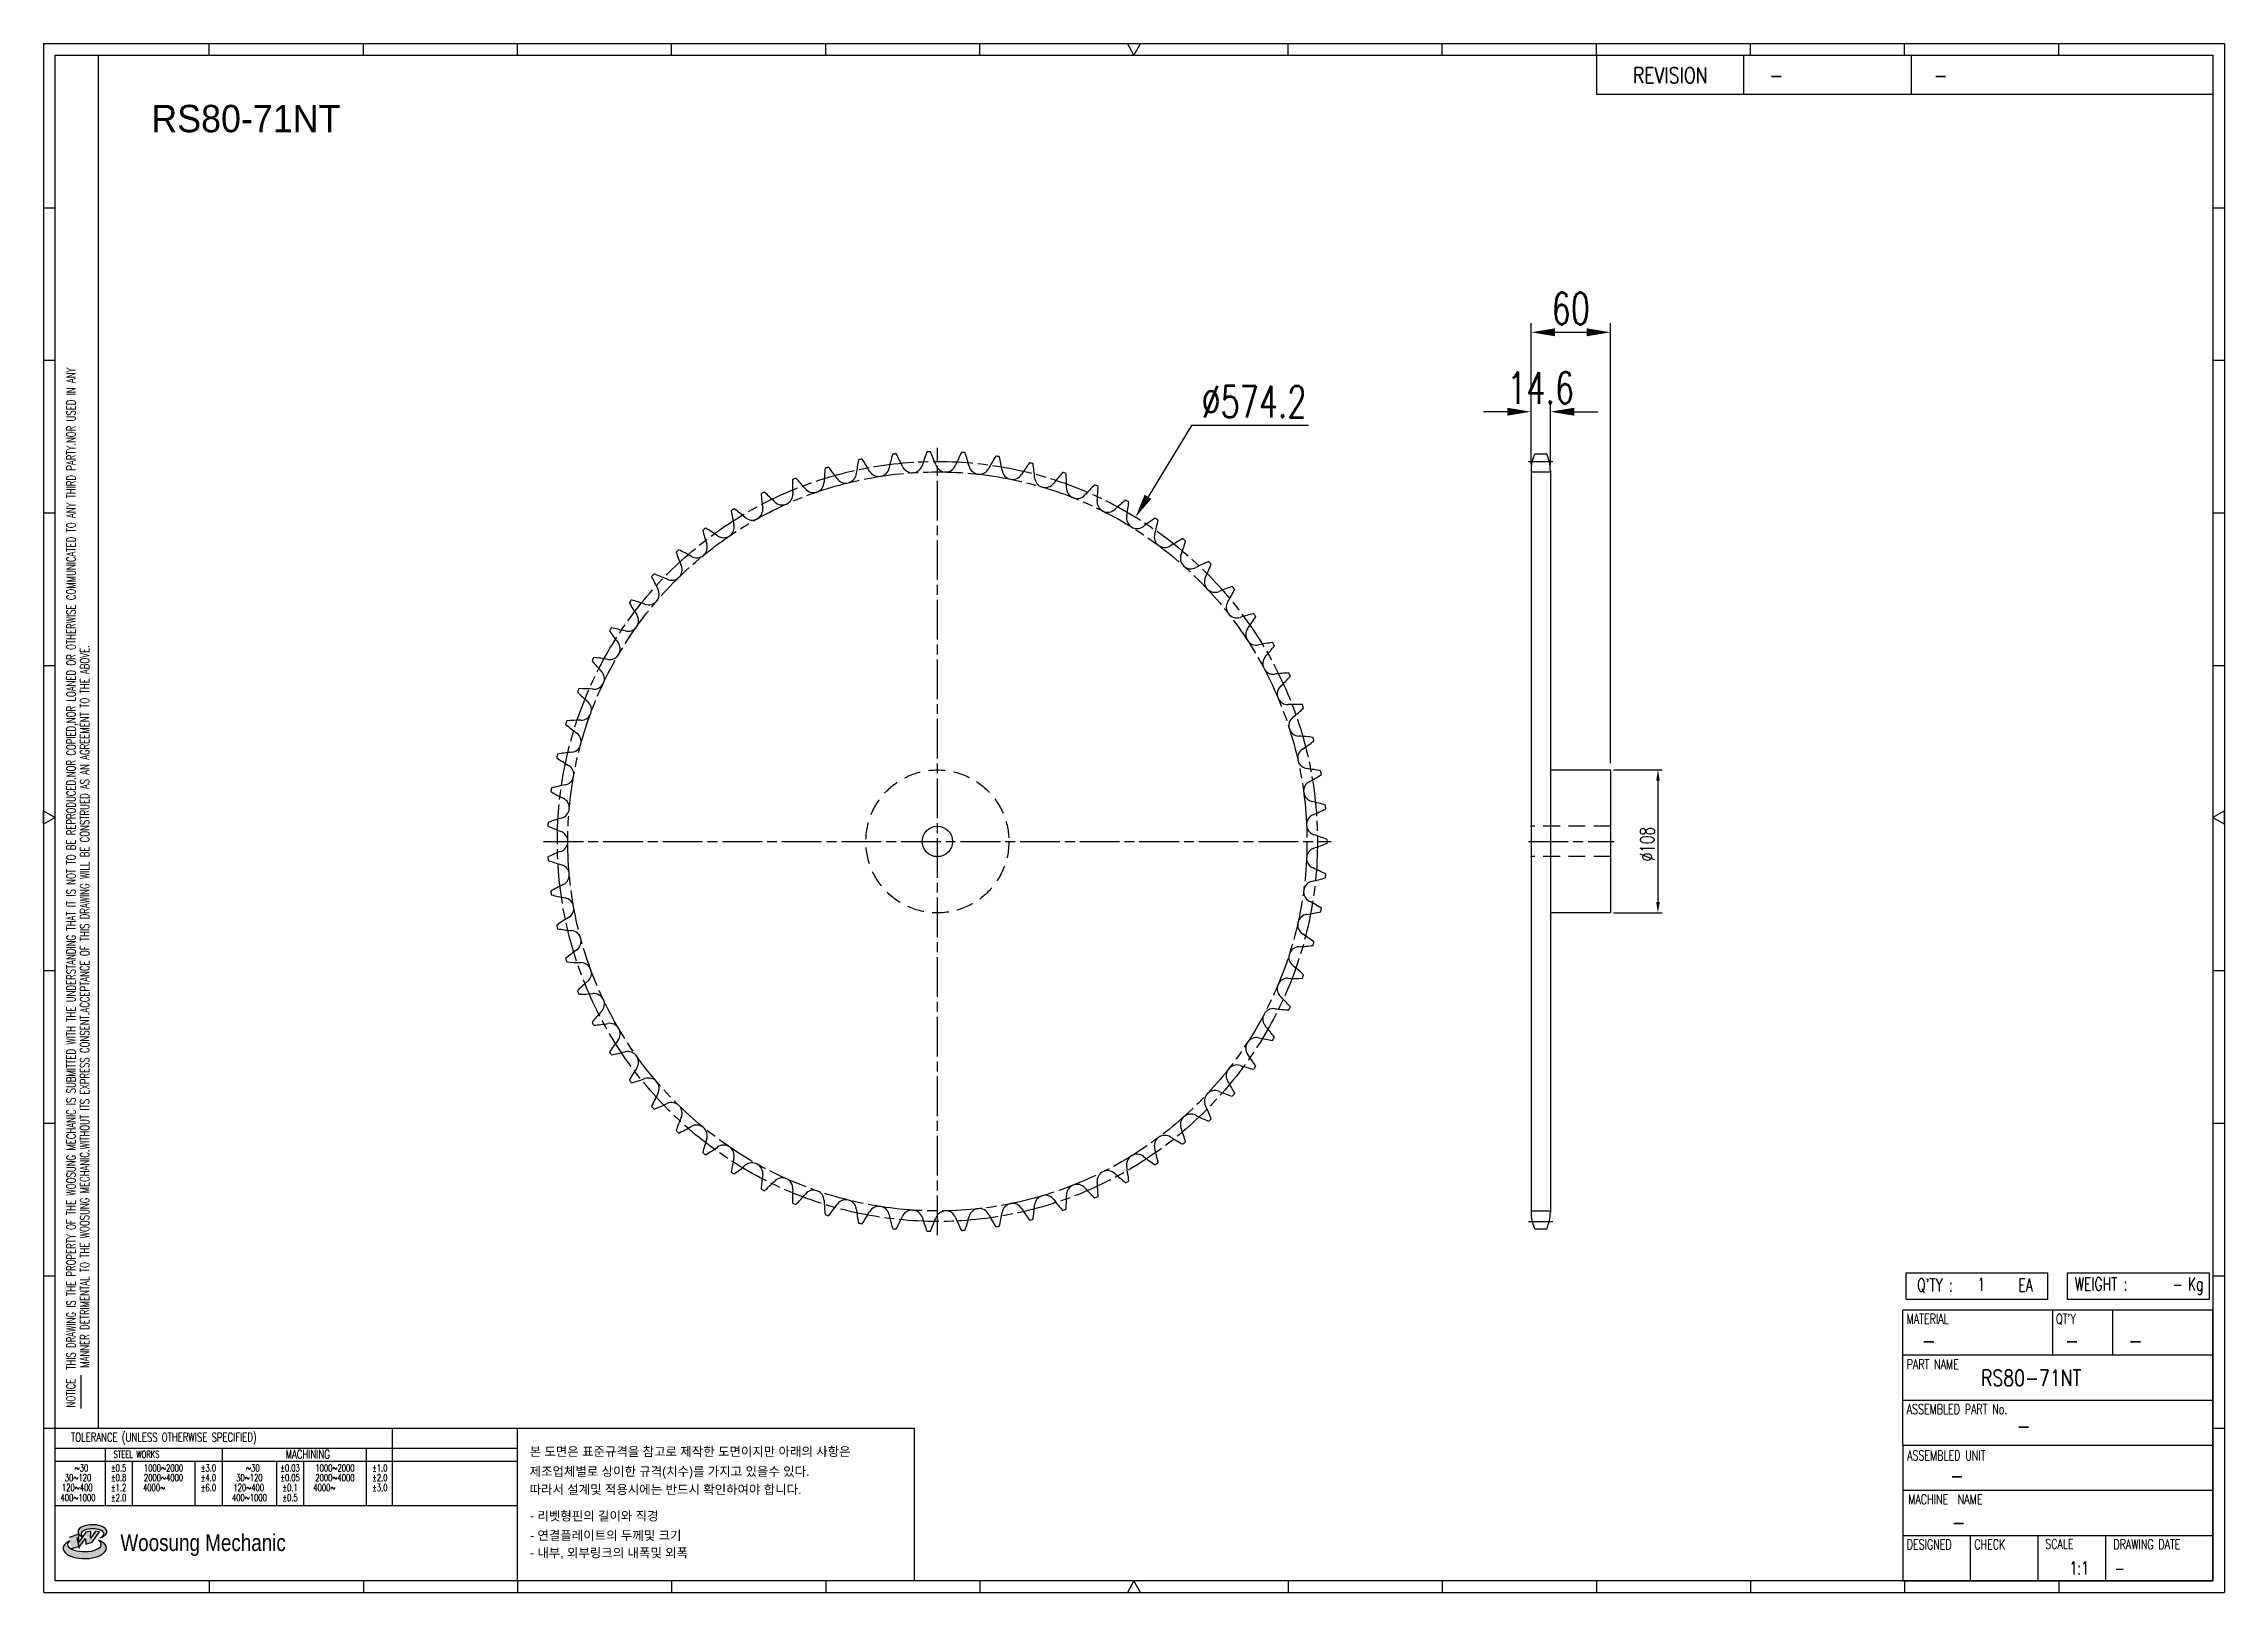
# Model space of a CAD drawing. Header units: millimetres. Extents: x 26814 to 28462, y 33 to 1203.
import ezdxf
from ezdxf.enums import TextEntityAlignment as Align

# ---------------------------------------------------------------- set-up
doc = ezdxf.new("R2010")
doc.units = ezdxf.units.MM
for name, pattern in [('AM_ISO08W050', [18, 12, -1.5, 3, -1.5]), ('AM_ISO08W050x2', [9, 6, -0.75, 1.5, -0.75]), ('HIDDEN', [9.525, 6.35, -3.175])]:
    doc.linetypes.add(name, pattern=pattern)
doc.layers.get('Defpoints').update_dxf_attribs({"color": 80})
doc.layers.add('CL2', color=4, linetype='AM_ISO08W050', lineweight=25)
for name, color, linetype in [('HL', 2, 'HIDDEN'), ('LOGO', 7, 'Continuous'), ('S-DIM', 7, 'Continuous'), ('TITLE', 7, 'Continuous')]:
    doc.layers.add(name, color=color, linetype=linetype)
doc.styles.add('HAN', font='ROMANS.shx', dxfattribs={"width": 0.7, "bigfont": 'whgtxt.shx'})
doc.styles.add('HKD_ST2', font='romans.shx', dxfattribs={"width": 0.7, "height": 4, "bigfont": '@extfont2.shx'})
doc.styles.add('HSG', font='SIMPLEX.shx', dxfattribs={"width": 0.7, "bigfont": 'HSG.shx'})
doc.styles.add('MtXpl_', font='Gulim.ttf')
doc.styles.add('SLDTEXTSTYLE4', font='arial.ttf', dxfattribs={"width": 0.8})
doc.dimstyles.new('APP23', dxfattribs={"dimscale": 4.5, "dimtxt": 2.4, "dimasz": 1.8, "dimexe": 0.7, "dimexo": 0.5, "dimgap": 0.6, "dimtad": 1, "dimtoh": 1, "dimdec": 1, "dimrnd": 0.01, "dimzin": 9, "dimdsep": 46, "dimtxsty": 'HSG', "dimcen": 0, "dimclrd": 1, "dimclre": 1, "dimclrt": 256, "dimazin": 2, "dimtp": 1, "dimtm": 1, "dimtfac": 0.5, "dimtdec": 1, "dimtix": 1, "dimtofl": 0, "dimtmove": 0, "dimatfit": 3, "dimfxl": 0, "dimtvp": 1, "dimtolj": 2, "dimlwd": -1, "dimlwe": -1, "dimarcsym": 0})
doc.dimstyles.new('APP36', dxfattribs={"dimscale": 10, "dimtxt": 2.4, "dimasz": 1.8, "dimexe": 0.7, "dimexo": 0.5, "dimgap": 0.6, "dimtad": 1, "dimtoh": 1, "dimdec": 1, "dimrnd": 0.01, "dimzin": 9, "dimdsep": 46, "dimtxsty": 'HSG', "dimcen": 0, "dimclrd": 1, "dimclre": 1, "dimclrt": 256, "dimazin": 2, "dimtp": 1, "dimtm": 1, "dimtfac": 0.5, "dimtdec": 1, "dimtofl": 0, "dimtmove": 0, "dimatfit": 3, "dimfxl": 0, "dimtvp": 1, "dimtolj": 2, "dimlwd": -1, "dimlwe": -1, "dimarcsym": 0})

# ---------------------------------------------------------------- blocks, each defined once
blk = doc.blocks.new('MASTER')
at = {"layer": 'LOGO'}
h = blk.add_hatch(color=10, dxfattribs=at)
h.paths.add_polyline_path([(1.544, 35.177), (1.554, 34.966), (1.779, 35.034), (2.054, 35.422), (1.908, 35.446), (1.728, 35.167), (1.741, 35.439), (1.547, 35.405), (1.292, 35.041), (1.295, 35.33), (0.943, 35.208), (1.03, 34.8), (1.336, 34.885)])
edge = h.paths.add_edge_path()
edge.add_ellipse((1.795, 35.421), major_axis=(-0.53, 0), ratio=0.487785, start_angle=122.36065, end_angle=403.39574)
edge.add_line((1.411, 35.244), (1.419, 35.261))
edge.add_ellipse((1.798, 35.344), major_axis=(-0.423, 0), ratio=0.444396, start_angle=131.58977, end_angle=386.19408, ccw=False)
edge = h.paths.add_edge_path()
edge.add_ellipse((1.512, 34.815), major_axis=(-0.793, 0), ratio=0.480113, start_angle=314.67633, end_angle=590.85213)
edge.add_ellipse((1.501, 34.958), major_axis=(-0.62, 0), ratio=0.43311, start_angle=331.7024, end_angle=574.42495, ccw=False)
at = {"color": 140}
for p, q in [((0, 90.118), (80.15, 90.118)), ((0, 90.118), (0, 33.191)), ((80.15, 90.118), (80.15, 33.191)), ((57.068, 89.693), (57.068, 88.246)), ((62.47, 89.693), (62.47, 88.246)), ((68.635, 89.693), (68.635, 88.246)), ((79.725, 88.246), (57.068, 88.246)), ((68.449, 43.961), (68.449, 44.936)), ((68.449, 44.936), (73.654, 44.936)), ((73.654, 44.936), (73.654, 43.961)), ((74.39, 43.961), (74.39, 44.936)), ((74.39, 44.936), (79.595, 44.936)), ((79.595, 44.936), (79.595, 43.961)), ((68.336, 38.59), (68.336, 43.563)), ((79.725, 43.563), (68.336, 43.563)), ((73.654, 43.961), (68.449, 43.961)), ((73.827, 43.563), (73.827, 41.905)), ((79.595, 43.961), (74.39, 43.961)), ((76.037, 43.563), (76.037, 41.905)), ((79.725, 38.59), (79.725, 43.563)), ((79.725, 41.905), (68.336, 41.905)), ((79.725, 40.248), (68.336, 40.248)), ((68.336, 38.59), (68.336, 33.616)), ((79.725, 38.59), (68.336, 38.59)), ((79.725, 33.616), (79.725, 38.59)), ((79.725, 36.932), (68.336, 36.932)), ((79.725, 35.274), (68.336, 35.274)), ((70.822, 33.616), (70.822, 35.274)), ((73.309, 33.616), (73.309, 35.274)), ((75.796, 33.616), (75.796, 35.274)), ((0, 33.191), (80.15, 33.191)), ((68.336, 33.616), (79.725, 33.616))]:
    blk.add_line(p, q, dxfattribs=at)
for p, q in [((6.089, 89.693), (6.089, 90.118)), ((11.753, 89.693), (11.753, 90.118)), ((17.418, 89.693), (17.418, 90.118)), ((23.082, 89.693), (23.082, 90.118)), ((28.746, 89.693), (28.746, 90.118)), ((34.411, 89.693), (34.411, 90.118)), ((45.739, 89.693), (45.739, 90.118)), ((51.404, 89.693), (51.404, 90.118)), ((57.068, 89.693), (57.068, 90.118)), ((62.732, 89.693), (62.732, 90.118)), ((68.397, 89.693), (68.397, 90.118)), ((74.061, 89.693), (74.061, 90.118)), ((0, 84.085), (0.425, 84.085)), ((79.725, 84.085), (80.15, 84.085)), ((0, 78.478), (0.425, 78.478)), ((79.725, 78.478), (80.15, 78.478)), ((0, 72.87), (0.425, 72.87)), ((79.725, 72.87), (80.15, 72.87)), ((0, 67.262), (0.425, 67.262)), ((79.725, 67.262), (80.15, 67.262)), ((0, 56.047), (0.425, 56.047)), ((79.725, 56.047), (80.15, 56.047)), ((0, 50.439), (0.425, 50.439)), ((79.725, 50.439), (80.15, 50.439)), ((0, 44.832), (0.425, 44.832)), ((79.725, 44.832), (80.15, 44.832)), ((1.377, 39.947), (1.377, 41.174)), ((0, 39.224), (0.425, 39.224)), ((79.725, 39.224), (80.15, 39.224)), ((6.089, 33.616), (6.089, 33.191)), ((11.753, 33.616), (11.753, 33.191)), ((17.418, 33.616), (17.418, 33.191)), ((23.082, 33.616), (23.082, 33.191)), ((28.746, 33.616), (28.746, 33.191)), ((34.411, 33.616), (34.411, 33.191)), ((45.739, 33.616), (45.739, 33.191)), ((51.404, 33.616), (51.404, 33.191)), ((57.068, 33.616), (57.068, 33.191)), ((62.732, 33.616), (62.732, 33.191)), ((68.397, 33.616), (68.397, 33.191)), ((74.061, 33.616), (74.061, 33.191))]:
    blk.add_line(p, q)
at = {"color": 2}
for p, q in [((2.017, 39.224), (2.017, 89.693)), ((0.425, 39.224), (17.418, 39.224)), ((0.425, 38.487), (17.418, 38.487)), ((2.257, 38.487), (2.257, 36.382)), ((6.557, 38.5), (6.557, 36.382)), ((11.857, 38.487), (11.857, 36.382)), ((12.816, 39.224), (12.816, 36.382)), ((17.418, 33.616), (17.418, 39.224)), ((0.425, 38.012), (17.418, 38.012)), ((3.257, 38.012), (3.257, 36.382)), ((5.557, 38.012), (5.557, 36.382)), ((8.557, 38.012), (8.557, 36.382)), ((9.557, 38.026), (9.557, 36.382)), ((0.425, 36.382), (17.418, 36.382))]:
    blk.add_line(p, q, dxfattribs=at)
for points in [[(40.075, 89.693), (39.83, 90.118), (40.32, 90.118)], [(0.425, 61.679), (0, 61.433), (0, 61.924)], [(79.725, 61.679), (80.15, 61.433), (80.15, 61.924)], [(40.075, 33.616), (39.83, 33.191), (40.32, 33.191)]]:
    blk.add_lwpolyline(points, close=True)
at = {"color": 140}
blk.add_lwpolyline([(0.425, 89.693), (79.725, 89.693), (79.725, 33.616), (0.425, 33.616)], close=True, dxfattribs=at)
at = {"layer": 'LOGO'}
for p, q in [((1.295, 35.33), (0.943, 35.208)), ((1.547, 35.405), (1.292, 35.041)), ((1.292, 35.041), (1.295, 35.33)), ((1.741, 35.439), (1.547, 35.405)), ((1.908, 35.446), (1.728, 35.167)), ((1.728, 35.167), (1.741, 35.439)), ((1.779, 35.034), (2.054, 35.422)), ((2.054, 35.422), (1.908, 35.446)), ((1.03, 34.8), (1.336, 34.885)), ((1.224, 35.208), (1.311, 34.8)), ((1.224, 35.208), (1.224, 35.208)), ((1.336, 34.885), (1.544, 35.177)), ((1.419, 35.261), (1.411, 35.244)), ((1.544, 35.177), (1.554, 34.966)), ((1.554, 34.966), (1.779, 35.034))]:
    blk.add_line(p, q, dxfattribs=at)
for centre, major_axis, ratio, start_param, end_param in [((1.795, 35.421), (-0.53, 0), 0.487785, 2.135596, 7.040584), ((1.798, 35.344), (-0.423, 0), 0.444396, 2.296675, 6.740358), ((1.512, 34.815), (-0.793, 0), 0.480113, 5.492138, 10.312315), ((1.501, 34.958), (-0.62, 0), 0.43311, 5.789299, 10.025607)]:
    blk.add_ellipse(centre, major_axis=major_axis, ratio=ratio, start_param=start_param, end_param=end_param, dxfattribs=at)
for s, height, style, width, p in [('REVISION', 0.5806, 'HAN', 0.8, (58.415, 88.664)), ('-', 0.581, 'HAN', 0.8, (63.426, 88.664)), ('-', 0.581, 'HAN', 0.8, (69.468, 88.664)), ("Q'TY : ", 0.4746, 'HKD_ST2', 0.7, (68.857, 44.253)), ('1', 0.475, 'HKD_ST2', 0.7, (71.071, 44.275)), ('EA', 0.4746, 'HKD_ST2', 0.7, (72.578, 44.253)), ('WEIGHT : ', 0.4746, 'HKD_ST2', 0.7, (74.65, 44.286)), ('Kg', 0.4746, 'HKD_ST2', 0.7, (78.807, 44.286)), ('-', 0.581, 'HAN', 0.8, (69.029, 42.157)), ('-', 0.581, 'HAN', 0.8, (74.289, 42.157)), ('-', 0.581, 'HAN', 0.8, (76.623, 42.157)), ('-', 0.581, 'HAN', 0.8, (72.515, 39.013)), ('-', 0.581, 'HAN', 0.8, (70.067, 37.189)), ('-', 0.581, 'HAN', 0.8, (70.126, 35.48)), ('1:1', 0.4746, 'HKD_ST2', 0.7, (74.458, 33.848)), ('-', 0.475, 'HKD_ST2', 0.7, (76.112, 33.837))]:
    blk.add_text(s, height=height, dxfattribs=dict(style=style, width=width)).set_placement(p)
at = {"color": 6, "style": 'HKD_ST2', "width": 0.7}
for s, p in [(' THIS DRAWING IS THE PROPERTY OF THE WOOSUNG MECHANIC IS SUBMITTED WITH THE UNDERSTANDING THAT IT IS NOT TO BE REPRODUCED.NOR COPIED,NOR LOANED OR OTHERWISE COMMUNICATED TO ANY THIRD PARTY.NOR USED IN ANY', (1.173, 41.217)), ('MANNER DETRIMENTAL TO THE WOOSUNG MECHANIC.WITHOUT ITS EXPRESS CONSENT.ACCEPTANCE OF THIS DRAWING WILL BE CONSTRUED AS AN AGREEMENT TO THE ABOVE.', (1.672, 41.447))]:
    blk.add_text(s, height=0.326266, rotation=90, dxfattribs=at).set_placement(p)
at = {"style": 'HKD_ST2', "width": 0.7}
blk.add_text('-', height=0.475, dxfattribs=at).set_placement((78.613, 44.286), align=Align.RIGHT)
at = {"color": 254, "style": 'HKD_ST2', "width": 0.7}
for s, height, p in [('MATERIAL', 0.3651, (68.474, 43.425)), ("QT'Y", 0.3651, (73.965, 43.425)), ('PART NAME', 0.3651, (68.474, 41.756)), ('ASSEMBLED PART No.', 0.36511, (68.474, 40.109)), ('ASSEMBLED UNIT', 0.36511, (68.49, 38.408)), ('MACHINE  NAME', 0.36511, (68.532, 36.794)), ('DESIGNED', 0.3651, (68.474, 35.136)), ('CHECK', 0.3651, (70.961, 35.136)), ('SCALE', 0.3651, (73.566, 35.153)), ('DRAWING DATE', 0.36511, (76.071, 35.141))]:
    blk.add_text(s, height=height, dxfattribs=at).set_placement(p, align=Align.TOP_LEFT)
at = {"style": 'HKD_ST2', "width": 0.7}
blk.add_text('NOTICE', height=0.3263, rotation=90, dxfattribs=at).set_placement((1.163, 39.988))
blk.add_text('TOLERANCE (UNLESS OTHERWISE SPECIFIED)', height=0.32627, dxfattribs=at).set_placement((4.417, 38.896), align=Align.MIDDLE_CENTER)
at = {"color": 4, "style": 'HKD_ST2', "width": 0.7}
for s, height, p in [('%%12630', 0.261, (1.389, 37.762)), ('1000%%1262000', 0.26101, (4.407, 37.762)), ('%%12630', 0.261, (7.689, 37.762)), ('1000%%1262000', 0.26101, (10.707, 37.762)), ('120%%126400', 0.26101, (1.237, 37.045)), ('30%%126120', 0.261, (1.263, 37.411)), ('4000%%126', 0.261, (4.061, 37.045)), ('2000%%1264000', 0.26101, (4.407, 37.411)), ('120%%126400', 0.26101, (7.537, 37.045)), ('30%%126120', 0.261, (7.563, 37.411)), ('4000%%126', 0.261, (10.321, 37.045)), ('2000%%1264000', 0.26101, (10.707, 37.411)), ('400%%1261000', 0.26101, (1.263, 36.67)), ('400%%1261000', 0.26101, (7.563, 36.67))]:
    blk.add_text(s, height=height, dxfattribs=at).set_placement(p, align=Align.MIDDLE_CENTER)
for s, height, p in [('%%P0.5', 0.261, (2.757, 37.762)), ('STEEL WORKS', 0.26101, (3.416, 38.268)), ('%%P3.0', 0.261, (6.057, 37.762)), ('%%P0.03', 0.261, (9.057, 37.762)), ('MACHINING', 0.3263, (9.707, 38.27)), ('%%P1.0', 0.261, (12.357, 37.762)), ('%%P0.8', 0.261, (2.757, 37.411)), ('%%P1.2', 0.261, (2.757, 37.045)), ('%%P4.0', 0.261, (6.057, 37.411)), ('%%P6.0', 0.261, (6.057, 37.045)), ('%%P0.05', 0.261, (9.057, 37.411)), ('%%P0.1', 0.261, (9.057, 37.045)), ('%%P2.0', 0.261, (12.357, 37.411)), ('%%P3.0', 0.261, (12.357, 37.045)), ('%%P2.0', 0.261, (2.757, 36.67)), ('%%P0.5', 0.261, (9.057, 36.67))]:
    blk.add_text(s, height=height, dxfattribs=at).set_placement(p, align=Align.MIDDLE)
at = {"color": 1, "style": 'SLDTEXTSTYLE4', "width": 0.8}
blk.add_text('Woosung Mechanic', height=0.61957, dxfattribs=at).set_placement((2.822, 34.711))
blk = doc.blocks.new('*D3')
at = {"layer": 'Defpoints', "color": 0, "transparency": 16777216}
for p in [(27952.5, 924.6), (27937.9, 880), (27952.5, 879.1)]:
    blk.add_point(p, dxfattribs=at)
at = {"layer": 'S-DIM', "color": 1, "transparency": 16777216}
for p, q in [((27919.9, 924.6), (27901.9, 924.6)), ((27937.9, 885), (27937.9, 931.6)), ((27952.5, 884.1), (27952.5, 931.6)), ((27970.5, 924.6), (27988.5, 924.6))]:
    blk.add_line(p, q, dxfattribs=at)
for points in [[(27919.9, 927.6), (27919.9, 921.6), (27937.9, 924.6)], [(27970.5, 927.6), (27970.5, 921.6), (27952.5, 924.6)]]:
    blk.add_solid(points, dxfattribs=at)
at = {"layer": 'S-DIM', "transparency": 16777216, "insert": (27945.2, 942.6), "char_height": 24, "attachment_point": 5, "style": 'HSG'}
blk.add_mtext('\\A2;14.6', dxfattribs=at)
blk = doc.blocks.new('*D4')
at = {"layer": 'Defpoints', "color": 0, "transparency": 16777216}
for p in [(27997.9, 984.6), (27937.9, 880), (27997.9, 654)]:
    blk.add_point(p, dxfattribs=at)
at = {"layer": 'S-DIM', "color": 1, "transparency": 16777216}
for p, q in [((27937.9, 885), (27937.9, 991.6)), ((27997.9, 659), (27997.9, 991.6)), ((27955.9, 984.6), (27979.9, 984.6))]:
    blk.add_line(p, q, dxfattribs=at)
for points in [[(27955.9, 987.6), (27955.9, 981.6), (27937.9, 984.6)], [(27979.9, 987.6), (27979.9, 981.6), (27997.9, 984.6)]]:
    blk.add_solid(points, dxfattribs=at)
at = {"layer": 'S-DIM', "transparency": 16777216, "insert": (27967.9, 1002.6), "char_height": 24, "attachment_point": 5, "style": 'HSG'}
blk.add_mtext('\\A2;60', dxfattribs=at)
blk = doc.blocks.new('*D5')
at = {"layer": 'Defpoints', "color": 0, "transparency": 16777216}
for p in [(27639.1, 845), (27339.7, 355)]:
    blk.add_point(p, dxfattribs=at)
at = {"layer": 'S-DIM', "color": 1, "transparency": 16777216}
for p, q in [((27681.4, 914.2), (27648.5, 860.3)), ((27769.8, 914.2), (27681.4, 914.2))]:
    blk.add_line(p, q, dxfattribs=at)
blk.add_solid([(27645.9, 861.9), (27651, 858.8), (27639.1, 845)], dxfattribs=at)
at = {"layer": 'S-DIM', "transparency": 16777216, "insert": (27728.6, 932.2), "char_height": 24, "attachment_point": 5, "style": 'HSG'}
blk.add_mtext('\\A2;∅574.2', dxfattribs=at)
blk = doc.blocks.new('*D2')
at = {"layer": 'Defpoints', "color": 0, "transparency": 16777216}
for p in [(27997.9, 654), (27997.9, 546), (28033.7, 546)]:
    blk.add_point(p, dxfattribs=at)
at = {"layer": 'S-DIM', "color": 1, "transparency": 16777216}
for p, q in [((28000.1, 654), (28036.9, 654)), ((28033.7, 645.9), (28033.7, 554.1)), ((28000.1, 546), (28036.9, 546))]:
    blk.add_line(p, q, dxfattribs=at)
for points in [[(28032.4, 645.9), (28035.1, 645.9), (28033.7, 654)], [(28032.4, 554.1), (28035.1, 554.1), (28033.7, 546)]]:
    blk.add_solid(points, dxfattribs=at)
at = {"layer": 'S-DIM', "transparency": 16777216, "insert": (28025.6, 597.9), "char_height": 10.8, "attachment_point": 5, "rotation": 90, "style": 'HSG'}
blk.add_mtext('\\A2;%%c108', dxfattribs=at)

msp = doc.modelspace()

# ---------------------------------------------------------------- linework, layer by layer
for p, q in [((27940.67, 892.69), (27949.67, 892.69)), ((27937.87, 879.99), (27937.87, 319.94)), ((27952.47, 879.99), (27952.47, 319.94)), ((27952.47, 653.96), (27997.87, 653.96)), ((27997.87, 653.96), (27997.87, 545.96)), ((27997.87, 545.96), (27952.47, 545.96)), ((27940.67, 307.24), (27949.67, 307.24))]:
    msp.add_line(p, q)
at = {"color": 140}
msp.add_lwpolyline([(27172.21, 156.61), (27471.89, 156.61), (27471.89, 41.35), (27172.21, 41.35)], close=True, dxfattribs=at)
msp.add_circle((27489.39, 599.96), 11.5)
for centre, radius, start, end in [((27589.13, 853.73), 139.11, 163.83416, 168.23944), ((27489.39, 599.96), 294.45, 96.07127, 96.60478), ((27336.39, 825.66), 139.11, 24.43662, 28.8419), ((27611.17, 843.92), 139.11, 158.76374, 163.16901), ((27489.39, 599.96), 294.45, 91.00085, 91.53436), ((27356.94, 838.3), 139.11, 19.3662, 23.77148), ((27632.25, 832.21), 139.11, 153.69331, 158.09859), ((27489.39, 599.96), 294.45, 85.93043, 86.46394), ((27378.52, 849.07), 139.11, 14.29577, 18.70105), ((27652.22, 818.67), 139.11, 148.62289, 153.02817), ((27489.39, 599.96), 294.45, 80.86, 81.39352), ((27400.97, 857.89), 139.11, 9.22535, 13.63063), ((27968.07, 879.99), 30.2, 155.13196, 180), ((27922.27, 879.99), 30.2, 0, 24.86804), ((27519.05, 871.01), 139.11, 179.04543, 183.4507), ((27489.39, 599.96), 294.45, 111.28254, 111.81605), ((27282.54, 777.61), 139.11, 39.64789, 44.05317), ((27542.89, 867.33), 139.11, 173.975, 178.38028), ((27489.39, 599.96), 294.45, 106.21212, 106.74563), ((27299.05, 795.2), 139.11, 34.57746, 38.98274), ((27420.18, 878.69), 8.02, 214.57746, 353.30986), ((27566.31, 861.55), 139.11, 168.90458, 173.30986), ((27489.39, 599.96), 294.45, 101.1417, 101.67521), ((27317.04, 811.25), 139.11, 29.50704, 33.91232), ((27445.09, 883.72), 8.02, 209.50704, 348.23944), ((27470.34, 886.52), 8.02, 204.43662, 343.16901), ((27495.74, 887.09), 8.02, 199.3662, 338.09859), ((27521.09, 885.4), 8.02, 194.29577, 333.02817), ((27546.2, 881.48), 8.02, 189.22535, 327.95775), ((27670.91, 803.42), 139.11, 143.55247, 147.95775), ((27489.39, 599.96), 294.45, 75.78958, 76.32309), ((27424.11, 864.7), 139.11, 4.15493, 8.56021), ((27570.85, 875.36), 8.02, 184.15493, 322.88732), ((27688.18, 786.58), 139.11, 138.48205, 142.88732), ((27489.39, 599.96), 294.45, 70.71916, 71.25267), ((27447.77, 869.43), 139.11, 359.08451, 3.48978), ((27489.39, 599.96), 294.45, 116.35296, 116.88647), ((27494.98, 872.57), 139.11, 184.11585, 188.52113), ((27267.64, 758.63), 139.11, 44.71831, 49.12359), ((27372.19, 862.15), 8.02, 224.71831, 3.4507), ((27395.82, 871.49), 8.02, 219.64789, 358.38028), ((27594.88, 867.08), 8.02, 179.08451, 317.8169), ((27703.9, 768.28), 139.11, 133.41162, 137.8169), ((27489.39, 599.96), 294.45, 65.64874, 66.18225), ((27618.07, 856.71), 8.02, 174.01408, 312.74648), ((27471.74, 872.06), 139.11, 354.01408, 358.41936), ((27717.93, 748.67), 139.11, 128.3412, 132.74648), ((27489.39, 599.96), 294.45, 60.57831, 61.11183), ((27489.39, 599.96), 294.45, 121.42339, 121.9569), ((27470.87, 872), 139.11, 189.18627, 193.59155), ((27254.49, 738.41), 139.11, 49.78873, 54.19401), ((27349.48, 850.77), 8.02, 229.78873, 8.52113), ((27640.26, 844.34), 8.02, 168.94366, 307.67606), ((27495.86, 872.55), 139.11, 348.94366, 353.34894), ((27730.18, 727.89), 139.11, 123.27078, 127.67606), ((27519.93, 870.91), 139.11, 343.87324, 348.27852), ((27489.39, 599.96), 294.45, 55.50789, 56.0414), ((27307.5, 822.22), 8.02, 239.92958, 18.66197), ((27489.39, 599.96), 294.45, 126.49381, 127.02732), ((27446.9, 869.3), 139.11, 194.25669, 198.66197), ((27243.17, 717.11), 139.11, 54.85915, 59.26443), ((27327.86, 837.42), 8.02, 234.85915, 13.59155), ((27661.27, 830.05), 8.02, 163.87324, 302.60563), ((27740.55, 706.11), 139.11, 118.20036, 122.60563), ((27543.75, 867.15), 139.11, 338.80282, 343.20809), ((27489.39, 599.96), 294.45, 50.43747, 50.97098), ((27288.57, 805.27), 8.02, 245, 23.73239), ((27489.39, 599.96), 294.45, 131.56423, 132.09774), ((27423.26, 864.49), 139.11, 199.32712, 203.73239), ((27233.78, 694.89), 139.11, 59.92958, 64.33486), ((27680.93, 813.96), 8.02, 158.80282, 297.53521), ((27748.94, 683.49), 139.11, 113.12993, 117.53521), ((27567.16, 861.3), 139.11, 333.73239, 338.13767), ((27489.39, 599.96), 294.45, 45.36705, 45.90056), ((27489.39, 599.96), 294.45, 136.63465, 137.16816), ((27400.14, 857.61), 139.11, 204.39754, 208.80282), ((27226.39, 671.93), 139.11, 65, 69.40528), ((27699.09, 796.19), 8.02, 153.73239, 292.46479), ((27755.31, 660.23), 139.11, 108.05951, 112.46479), ((27489.39, 599.96), 294.45, 40.29662, 40.83014), ((27489.39, 599.96), 294.45, 141.70508, 142.23859), ((27377.72, 848.71), 139.11, 209.46796, 213.87324), ((27221.06, 648.4), 139.11, 70.07042, 74.4757), ((27271.21, 786.72), 8.02, 250.07042, 28.80282), ((27715.61, 776.89), 8.02, 148.66197, 287.39437), ((27589.95, 853.41), 139.11, 328.66197, 333.06725), ((27489.39, 599.96), 294.45, 146.7755, 147.30901), ((27356.17, 837.87), 139.11, 214.53838, 218.94366), ((27217.83, 624.5), 139.11, 75.14085, 79.54612), ((27255.56, 766.71), 8.02, 255.14085, 33.87324), ((27759.6, 636.49), 139.11, 102.98909, 107.39437), ((27730.36, 756.2), 8.02, 143.59155, 282.32394), ((27611.95, 843.53), 139.11, 323.59155, 327.99683), ((27489.39, 599.96), 294.45, 35.2262, 35.75971), ((27241.74, 745.39), 8.02, 260.21127, 38.94366), ((27761.77, 612.46), 139.11, 97.91867, 102.32394), ((27633, 831.74), 139.11, 318.52113, 322.9264), ((27489.39, 599.96), 294.45, 30.15578, 30.68929), ((27489.39, 599.96), 294.45, 151.84592, 152.37943), ((27335.66, 825.16), 139.11, 219.60881, 224.01408), ((27229.85, 722.93), 8.02, 265.28169, 44.01408), ((27216.72, 600.4), 139.11, 80.21127, 84.61655), ((27743.23, 734.29), 8.02, 138.52113, 277.25352), ((27761.81, 588.34), 139.11, 92.84824, 97.25352), ((27489.39, 599.96), 294.45, 25.08536, 25.61887), ((27489.39, 599.96), 294.45, 156.91634, 157.44985), ((27316.36, 810.7), 139.11, 224.67923, 229.08451), ((27217.75, 576.3), 139.11, 85.28169, 89.68697), ((27754.11, 711.33), 8.02, 133.4507, 272.1831), ((27652.92, 818.14), 139.11, 313.4507, 317.85598), ((27220, 699.51), 8.02, 270.35211, 49.08451), ((27759.71, 564.31), 139.11, 87.77782, 92.1831), ((27762.92, 687.5), 8.02, 128.38028, 267.11268), ((27671.57, 802.84), 139.11, 308.38028, 312.78556), ((27489.39, 599.96), 294.45, 20.01493, 20.54845), ((27489.39, 599.96), 294.45, 161.98677, 162.52028), ((27298.42, 794.58), 139.11, 229.74965, 234.15493), ((27220.91, 552.39), 139.11, 90.35211, 94.75739), ((27212.26, 675.32), 8.02, 275.42254, 54.15493), ((27755.5, 540.56), 139.11, 82.7074, 87.11268), ((27688.78, 785.94), 139.11, 303.30986, 307.71514), ((27489.39, 599.96), 294.45, 14.94451, 15.47802), ((27489.39, 599.96), 294.45, 167.05719, 167.5907), ((27281.96, 776.94), 139.11, 234.82007, 239.22535), ((27226.16, 528.85), 139.11, 95.42254, 99.82781), ((27769.58, 662.98), 8.02, 123.30986, 262.04225), ((27233.48, 505.86), 139.11, 100.49296, 104.89824), ((27206.68, 650.53), 8.02, 280.49296, 59.22535), ((27774.06, 637.97), 8.02, 118.23944, 256.97183), ((27749.21, 517.27), 139.11, 77.63698, 82.04225), ((27704.44, 767.59), 139.11, 298.23944, 302.64471), ((27489.39, 599.96), 294.45, 9.87409, 10.4076), ((27489.39, 599.96), 294.45, 172.12761, 172.66112), ((27267.13, 757.91), 139.11, 239.8905, 244.29577), ((27203.32, 625.35), 8.02, 285.56338, 64.29577), ((27740.89, 494.63), 139.11, 72.56655, 76.97183), ((27489.39, 599.96), 294.45, 4.80367, 5.33718), ((27489.39, 599.96), 294.45, 177.19803, 177.73154), ((27254.04, 737.65), 139.11, 244.96092, 249.3662), ((27242.79, 483.61), 139.11, 105.56338, 109.96866), ((27776.3, 612.67), 8.02, 113.16901, 251.90141), ((27718.41, 747.93), 139.11, 293.16901, 297.57429), ((27202.2, 599.96), 8.02, 290.6338, 69.3662), ((27776.3, 587.26), 8.02, 108.09859, 246.83099), ((27730.6, 472.82), 139.11, 67.49613, 71.90141), ((27730.6, 727.11), 139.11, 288.09859, 292.50387), ((27489.39, 599.96), 294.45, 359.73324, 0.26676), ((27254.04, 462.27), 139.11, 110.6338, 115.03908), ((27489.39, 599.96), 294.45, 182.26846, 182.80197), ((27242.79, 716.31), 139.11, 250.03134, 254.43662), ((27203.32, 574.58), 8.02, 295.70423, 74.43662), ((27718.41, 452), 139.11, 62.42571, 66.83099), ((27267.13, 442.01), 139.11, 115.70423, 120.1095), ((27489.39, 599.96), 294.45, 187.33888, 187.87239), ((27774.06, 561.95), 8.02, 103.02817, 241.76056), ((27740.89, 705.29), 139.11, 283.02817, 287.43345), ((27489.39, 599.96), 294.45, 354.66282, 355.19633), ((27233.48, 694.07), 139.11, 255.10176, 259.50704), ((27206.68, 549.4), 8.02, 300.77465, 79.50704), ((27769.58, 536.94), 8.02, 97.95775, 236.69014), ((27749.21, 682.65), 139.11, 277.95775, 282.36302), ((27704.44, 432.34), 139.11, 57.35529, 61.76056), ((27489.39, 599.96), 294.45, 349.5924, 350.12591), ((27281.96, 422.99), 139.11, 120.77465, 125.17993), ((27489.39, 599.96), 294.45, 192.4093, 192.94281), ((27226.16, 671.08), 139.11, 260.17219, 264.57746), ((27212.26, 524.61), 8.02, 305.84507, 84.57746), ((27688.78, 413.98), 139.11, 52.28486, 56.69014), ((27298.42, 405.35), 139.11, 125.84507, 130.25035), ((27489.39, 599.96), 294.45, 197.47972, 198.01323), ((27762.92, 512.42), 8.02, 92.88732, 231.61972), ((27755.5, 659.37), 139.11, 272.88732, 277.2926), ((27489.39, 599.96), 294.45, 344.52198, 345.05549), ((27220.91, 647.54), 139.11, 265.24261, 269.64789), ((27316.36, 389.23), 139.11, 130.91549, 135.32077), ((27220, 500.41), 8.02, 310.91549, 89.64789), ((27754.11, 488.59), 8.02, 87.8169, 226.5493), ((27759.71, 635.61), 139.11, 267.8169, 272.22218), ((27671.57, 397.09), 139.11, 47.21444, 51.61972), ((27489.39, 599.96), 294.45, 339.45155, 339.98507), ((27489.39, 599.96), 294.45, 202.55015, 203.08366), ((27217.75, 623.62), 139.11, 270.31303, 274.71831), ((27229.85, 476.99), 8.02, 315.98592, 94.71831), ((27652.92, 381.78), 139.11, 42.14402, 46.5493), ((27335.66, 374.76), 139.11, 135.98592, 140.39119), ((27489.39, 599.96), 294.45, 207.62057, 208.15408), ((27216.72, 599.52), 139.11, 275.38345, 279.78873), ((27241.74, 454.54), 8.02, 321.05634, 99.78873), ((27743.23, 465.63), 8.02, 82.74648, 221.47887), ((27761.81, 611.58), 139.11, 262.74648, 267.15176), ((27489.39, 599.96), 294.45, 334.38113, 334.91464), ((27356.17, 362.06), 139.11, 141.05634, 145.46162), ((27730.36, 443.72), 8.02, 77.67606, 216.40845), ((27761.77, 587.46), 139.11, 257.67606, 262.08133), ((27633, 368.18), 139.11, 37.0736, 41.47887), ((27489.39, 599.96), 294.45, 329.31071, 329.84422), ((27489.39, 599.96), 294.45, 212.69099, 213.2245), ((27217.83, 575.43), 139.11, 280.45388, 284.85915), ((27255.56, 433.22), 8.02, 326.12676, 104.85915), ((27377.72, 351.21), 139.11, 146.12676, 150.53204), ((27715.61, 423.04), 8.02, 72.60563, 211.33803), ((27759.6, 563.44), 139.11, 252.60563, 257.01091), ((27611.95, 356.4), 139.11, 32.00317, 36.40845), ((27489.39, 599.96), 294.45, 324.24029, 324.7738), ((27489.39, 599.96), 294.45, 217.76141, 218.29492), ((27221.06, 551.52), 139.11, 285.5243, 289.92958), ((27271.21, 413.2), 8.02, 331.19718, 109.92958), ((27589.95, 346.52), 139.11, 26.93275, 31.33803), ((27400.14, 342.32), 139.11, 151.19718, 155.60246), ((27489.39, 599.96), 294.45, 222.83184, 223.36535), ((27226.39, 528), 139.11, 290.59472, 295), ((27288.57, 394.65), 8.02, 336.26761, 115), ((27699.09, 403.74), 8.02, 67.53521, 206.26761), ((27567.16, 338.62), 139.11, 21.86233, 26.26761), ((27755.31, 539.7), 139.11, 247.53521, 251.94049), ((27489.39, 599.96), 294.45, 319.16986, 319.70338), ((27423.26, 335.44), 139.11, 156.26761, 160.67288), ((27489.39, 599.96), 294.45, 227.90226, 228.43577), ((27233.78, 505.03), 139.11, 295.66514, 300.07042), ((27307.5, 377.71), 8.02, 341.33803, 120.07042), ((27680.93, 385.97), 8.02, 62.46479, 201.19718), ((27543.75, 332.77), 139.11, 16.79191, 21.19718), ((27748.94, 516.43), 139.11, 242.46479, 246.87007), ((27489.39, 599.96), 294.45, 314.09944, 314.63295), ((27446.9, 330.63), 139.11, 161.33803, 165.74331), ((27489.39, 599.96), 294.45, 232.97268, 233.50619), ((27243.17, 482.82), 139.11, 300.73557, 305.14085), ((27327.86, 362.5), 8.02, 346.40845, 125.14085), ((27640.26, 355.59), 8.02, 52.32394, 191.05634), ((27661.27, 369.88), 8.02, 57.39437, 196.12676), ((27519.93, 329.01), 139.11, 11.72148, 16.12676), ((27740.55, 493.82), 139.11, 237.39437, 241.79964), ((27489.39, 599.96), 294.45, 309.02902, 309.56253), ((27470.87, 327.93), 139.11, 166.40845, 170.81373), ((27489.39, 599.96), 294.45, 238.0431, 238.57661), ((27254.49, 461.51), 139.11, 305.80599, 310.21127), ((27349.48, 349.16), 8.02, 351.47887, 130.21127), ((27494.98, 327.36), 139.11, 171.47887, 175.88415), ((27618.07, 343.21), 8.02, 47.25352, 185.98592), ((27717.93, 451.26), 139.11, 227.25352, 231.6588), ((27495.86, 327.37), 139.11, 6.65106, 11.05634), ((27730.18, 472.04), 139.11, 232.32394, 236.72922), ((27489.39, 599.96), 294.45, 303.9586, 304.49211), ((27489.39, 599.96), 294.45, 243.11353, 243.64704), ((27267.64, 441.29), 139.11, 310.87641, 315.28169), ((27372.19, 337.77), 8.02, 356.5493, 135.28169), ((27519.05, 328.92), 139.11, 176.5493, 180.95457), ((27282.54, 422.32), 139.11, 315.94683, 320.35211), ((27395.82, 328.44), 8.02, 1.61972, 140.35211), ((27570.85, 324.57), 8.02, 37.11268, 175.84507), ((27447.77, 330.49), 139.11, 356.51022, 0.91549), ((27594.88, 332.84), 8.02, 42.1831, 180.91549), ((27703.9, 431.64), 139.11, 222.1831, 226.58838), ((27489.39, 599.96), 294.45, 293.81775, 294.35126), ((27471.74, 327.87), 139.11, 1.58064, 5.98592), ((27489.39, 599.96), 294.45, 298.88817, 299.42169), ((27489.39, 599.96), 294.45, 248.18395, 248.71746), ((27542.89, 332.6), 139.11, 181.61972, 186.025), ((27489.39, 599.96), 294.45, 253.25437, 253.78788), ((27299.05, 404.73), 139.11, 321.01726, 325.42254), ((27420.18, 321.23), 8.02, 6.69014, 145.42254), ((27566.31, 338.37), 139.11, 186.69014, 191.09542), ((27317.04, 388.67), 139.11, 326.08768, 330.49296), ((27445.09, 316.21), 8.02, 11.76056, 150.49296), ((27589.13, 346.2), 139.11, 191.76056, 196.16584), ((27336.39, 374.27), 139.11, 331.1581, 335.56338), ((27470.34, 313.4), 8.02, 16.83099, 155.56338), ((27611.17, 356), 139.11, 196.83099, 201.23626), ((27356.94, 361.63), 139.11, 336.22852, 340.6338), ((27495.74, 312.84), 8.02, 21.90141, 160.6338), ((27632.25, 367.72), 139.11, 201.90141, 206.30669), ((27378.52, 350.86), 139.11, 341.29895, 345.70423), ((27521.09, 314.53), 8.02, 26.97183, 165.70423), ((27652.22, 381.26), 139.11, 206.97183, 211.37711), ((27400.97, 342.03), 139.11, 346.36937, 350.77465), ((27546.2, 318.44), 8.02, 32.04225, 170.77465), ((27670.91, 396.5), 139.11, 212.04225, 216.44753), ((27489.39, 599.96), 294.45, 283.67691, 284.21042), ((27424.11, 335.23), 139.11, 351.43979, 355.84507), ((27688.18, 413.34), 139.11, 217.11268, 221.51795), ((27489.39, 599.96), 294.45, 288.74733, 289.28084), ((27968.07, 319.94), 30.2, 180, 204.86804), ((27922.27, 319.94), 30.2, 335.13196, 0), ((27489.39, 599.96), 294.45, 258.32479, 258.8583), ((27489.39, 599.96), 294.45, 263.39522, 263.92873), ((27489.39, 599.96), 294.45, 268.46564, 268.99915), ((27489.39, 599.96), 294.45, 273.53606, 274.06957), ((27489.39, 599.96), 294.45, 278.60648, 279.14)]:
    msp.add_arc(centre, radius, start, end)
at = {"layer": 'CL2', "linetype": 'AM_ISO08W050x2', "ltscale": 5}
for p, q in [((27489.39, 302.51), (27489.39, 897.42)), ((27935.93, 887.08), (27954.42, 887.08)), ((27937.87, 879.14), (27952.47, 879.14)), ((27191.94, 599.96), (27786.84, 599.96)), ((27935.93, 599.96), (28000.68, 599.96)), ((27937.87, 320.79), (27952.47, 320.79)), ((27935.93, 312.85), (27954.42, 312.85))]:
    msp.add_line(p, q, dxfattribs=at)
for radius in [287.11, 279.17]:
    msp.add_circle((27489.39, 599.96), radius, dxfattribs=at)
at = {"layer": 'HL', "linetype": 'HIDDEN', "ltscale": 2}
for p, q in [((27997.87, 611.46), (27937.87, 611.46)), ((27997.87, 588.46), (27937.87, 588.46))]:
    msp.add_line(p, q, dxfattribs=at)
at = {"layer": 'HL', "ltscale": 2}
msp.add_circle((27489.39, 599.96), 54, dxfattribs=at)

# ---------------------------------------------------------------- block references
at = {"color": 140, "xscale": 20.55434503429597, "yscale": 20.55434503429597, "zscale": 20.55434503429597}
msp.add_blockref('MASTER', (26814.2, -649.61), dxfattribs=at)

# ---------------------------------------------------------------- texts
at = {"style": 'HAN', "width": 0.8}
msp.add_text('RS80-71NT', height=11.934, dxfattribs=at).set_placement((28277.82, 188.71))
at = {"color": 140, "style": 'MtXpl_'}
for s, p in [('본 도면은 표준규격을 참고로 제작한 도면이지만 아래의 사항은', (27181.32, 135.61)), ('제조업체별로 상이한 규격(치수)를 가지고 있을수 있다.', (27181.32, 120.61)), ('따라서 설계및 적용시에는 반드시 확인하여야 합니다.', (27181.32, 106.94)), ('- 리벳형핀의 길이와 직경', (27181.7, 86.93)), ('- 연결플레이트의 두께및 크기', (27181.7, 72.25)), ('- 내부, 외부링크의 내폭및 외폭', (27181.7, 59.08))]:
    msp.add_text(s, height=6.8948, dxfattribs=at).set_placement(p)
at = {"layer": 'TITLE', "color": 254, "style": 'MtXpl_'}
msp.add_text('RS80-71NT', height=20.684, dxfattribs=at).set_placement((26895.58, 1135.74))

# ---------------------------------------------------------------- dimensions: what is measured, and where the dimension line sits
at = {"layer": 'S-DIM'}
dim = msp.add_linear_dim(base=(27997.87, 984.64), p1=(27937.87, 879.99), p2=(27997.87, 653.96), dimstyle='APP36', dxfattribs=at)
dim.commit()
dim.dimension.update_dxf_attribs({"geometry": '*D4', "text_midpoint": (27967.87, 1002.64)})
dim = msp.add_linear_dim(base=(27952.47, 924.64), p1=(27937.87, 879.99), p2=(27952.47, 879.14), dimstyle='APP36', dxfattribs=at)
dim.commit()
dim.dimension.update_dxf_attribs({"geometry": '*D3', "text_midpoint": (27945.17, 924.64), "dimtype": 128})
dim = msp.add_diameter_dim_2p(p1=(27339.7, 354.96), p2=(27639.08, 844.97), dimstyle='APP36', dxfattribs=at)
dim.commit()
dim.dimension.update_dxf_attribs({"geometry": '*D5', "text_midpoint": (27728.56, 914.18), "dimtype": 131})
dim = msp.add_linear_dim(base=(28033.75, 545.96), p1=(27997.87, 653.96), p2=(27997.87, 545.96), angle=90, text='%%c<>', dimstyle='APP23', dxfattribs=at)
dim.commit()
dim.dimension.update_dxf_attribs({"geometry": '*D2', "text_midpoint": (28033.75, 597.92), "dimtype": 128})

doc.saveas('drawing.dxf')
